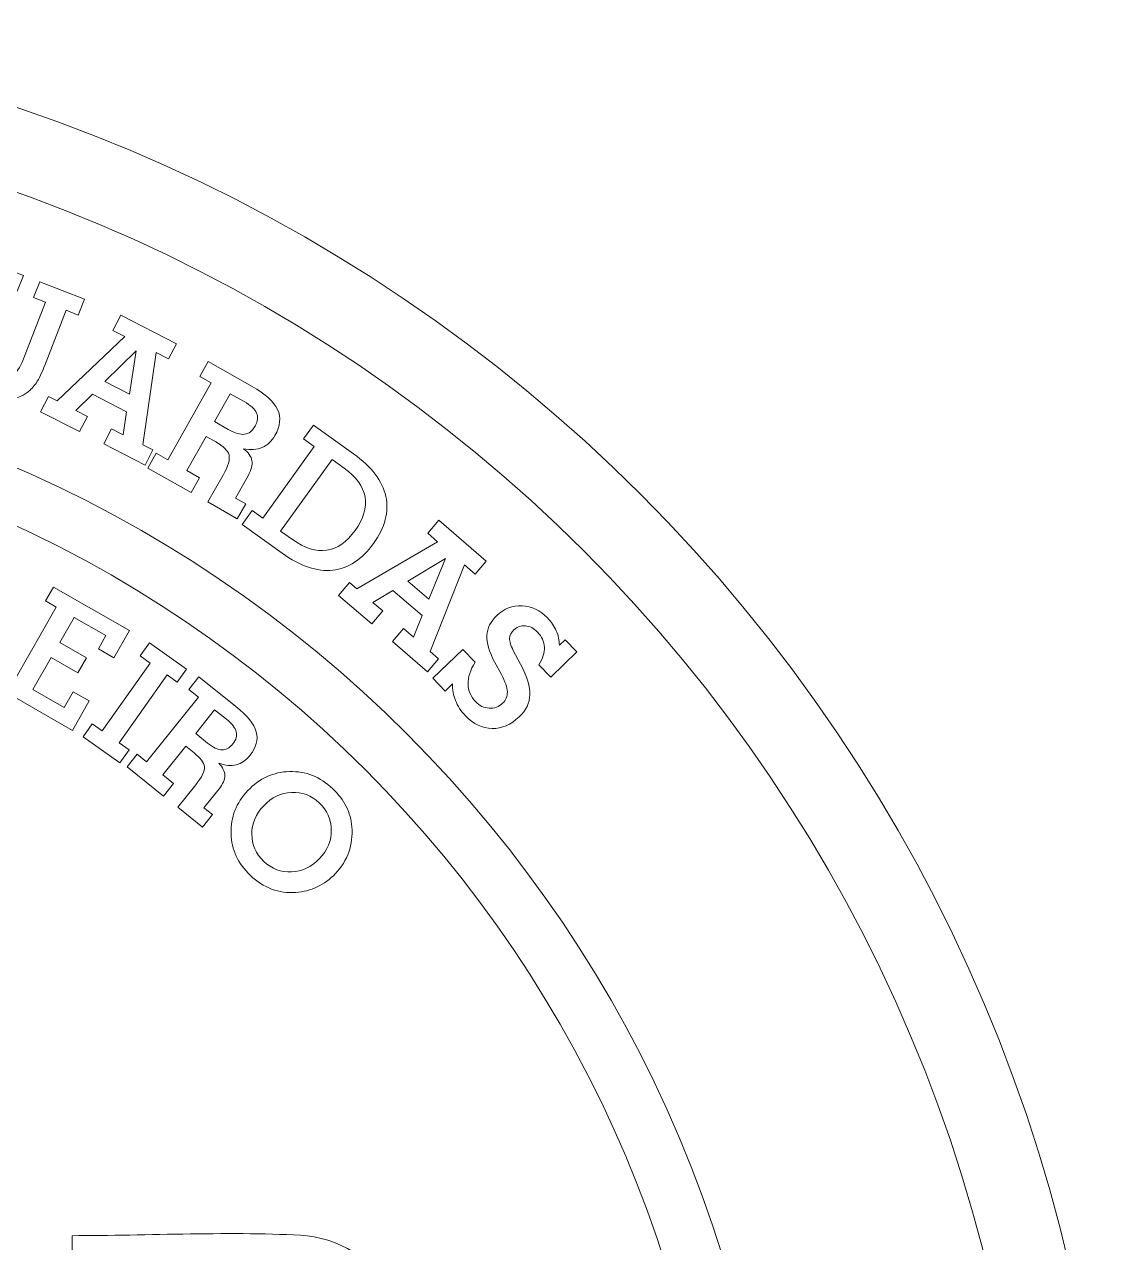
# Model space of a CAD drawing. Header units: millimetres. Extents: x -30 to 30, y -30 to 30.
# Drawn here: x 9.69 to 30, y 7.23 to 30 of the extents above; entities that cross this region are included whole.
import ezdxf

# ---------------------------------------------------------------- set-up
doc = ezdxf.new("R2010")
doc.units = ezdxf.units.MM
doc.header["$MEASUREMENT"] = 0
doc.layers.add('Camada 1', color=7, linetype='Continuous')

msp = doc.modelspace()

# ---------------------------------------------------------------- linework, layer by layer
at = {"layer": 'Camada 1', "lineweight": 20}
for points, knots in [([(0, 30), (16.5685, 30), (30, 16.5685), (30, 0), (30, 0), (30, -16.5686), (16.5685, -30), (0, -30), (0, -30), (-16.5685, -30), (-30, -16.5686), (-30, 0), (-30, 0), (-30, 16.5685), (-16.5685, 30), (0, 30)], [0, 0, 0, 0, 0.2, 0.2, 0.2, 0.2, 0.4, 0.4, 0.4, 0.4, 0.6, 0.6, 0.6, 0.6, 1, 1, 1, 1]), ([(0, 28.5), (15.7401, 28.5), (28.5, 15.7401), (28.5, 0), (28.5, 0), (28.5, -15.7401), (15.7401, -28.5), (0, -28.5), (0, -28.5), (-15.7401, -28.5), (-28.5, -15.7401), (-28.5, 0), (-28.5, 0), (-28.5, 15.7401), (-15.7401, 28.5), (0, 28.5)], [0, 0, 0, 0, 0.2, 0.2, 0.2, 0.2, 0.4, 0.4, 0.4, 0.4, 0.6, 0.6, 0.6, 0.6, 1, 1, 1, 1]), ([(8.9179, 24.0412), (8.8525, 23.873), (8.8359, 23.7434), (8.8674, 23.6529), (8.8674, 23.6529), (8.8996, 23.5623), (8.9837, 23.4902), (9.1195, 23.4376), (9.1195, 23.4376), (9.2543, 23.385), (9.3644, 23.3816), (9.4492, 23.4281), (9.4492, 23.4281), (9.5333, 23.474), (9.6082, 23.5801), (9.673, 23.7468), (9.673, 23.7468), (9.673, 23.7468), (10.0855, 24.8044), (10.0855, 24.8044), (10.0855, 24.8044), (10.0855, 24.8044), (9.8603, 24.892), (9.8603, 24.892), (9.8603, 24.892), (9.8603, 24.892), (9.9756, 25.1871), (9.9756, 25.1871), (9.9756, 25.1871), (9.9756, 25.1871), (10.8101, 24.8618), (10.8101, 24.8618), (10.8101, 24.8618), (10.8101, 24.8618), (10.6947, 24.5667), (10.6947, 24.5667), (10.6947, 24.5667), (10.6947, 24.5667), (10.4694, 24.6544), (10.4694, 24.6544), (10.4694, 24.6544), (10.4694, 24.6544), (10.0739, 23.6402), (10.0739, 23.6402), (10.0739, 23.6402), (10.0139, 23.4863), (9.9597, 23.3727), (9.9114, 23.3002), (9.9114, 23.3002), (9.8632, 23.2273), (9.8064, 23.1671), (9.7412, 23.1196), (9.7412, 23.1196), (9.6411, 23.0451), (9.5278, 23.004), (9.4008, 22.9969), (9.4008, 22.9969), (9.2738, 22.9891), (9.1331, 23.0153), (8.9792, 23.0753), (8.9792, 23.0753), (8.8385, 23.1302), (8.7248, 23.1986), (8.6371, 23.2802), (8.6371, 23.2802), (8.55, 23.3619), (8.4893, 23.4572), (8.4551, 23.5658), (8.4551, 23.5658), (8.4288, 23.6495), (8.4226, 23.7405), (8.4355, 23.8389), (8.4355, 23.8389), (8.4484, 23.9377), (8.4867, 24.0695), (8.551, 24.234), (8.551, 24.234), (8.551, 24.234), (8.9464, 25.2482), (8.9464, 25.2482), (8.9464, 25.2482), (8.9464, 25.2482), (8.7212, 25.3364), (8.7212, 25.3364), (8.7212, 25.3364), (8.7212, 25.3364), (8.8365, 25.6315), (8.8365, 25.6315), (8.8365, 25.6315), (8.8365, 25.6315), (9.671, 25.3057), (9.671, 25.3057), (9.671, 25.3057), (9.671, 25.3057), (9.5556, 25.0106), (9.5556, 25.0106), (9.5556, 25.0106), (9.5556, 25.0106), (9.3304, 25.0989), (9.3304, 25.0989), (9.3304, 25.0989), (9.3304, 25.0989), (8.9179, 24.0412), (8.9179, 24.0412)], [0, 0, 0, 0, 0.037037, 0.037037, 0.037037, 0.037037, 0.0740741, 0.0740741, 0.0740741, 0.0740741, 0.1111111, 0.1111111, 0.1111111, 0.1111111, 0.1481481, 0.1481481, 0.1481481, 0.1481481, 0.1851852, 0.1851852, 0.1851852, 0.1851852, 0.2222222, 0.2222222, 0.2222222, 0.2222222, 0.2592593, 0.2592593, 0.2592593, 0.2592593, 0.2962963, 0.2962963, 0.2962963, 0.2962963, 0.3333333, 0.3333333, 0.3333333, 0.3333333, 0.3703704, 0.3703704, 0.3703704, 0.3703704, 0.4074074, 0.4074074, 0.4074074, 0.4074074, 0.4444444, 0.4444444, 0.4444444, 0.4444444, 0.4814815, 0.4814815, 0.4814815, 0.4814815, 0.5185185, 0.5185185, 0.5185185, 0.5185185, 0.5555556, 0.5555556, 0.5555556, 0.5555556, 0.5925926, 0.5925926, 0.5925926, 0.5925926, 0.6296296, 0.6296296, 0.6296296, 0.6296296, 0.6666667, 0.6666667, 0.6666667, 0.6666667, 0.7037037, 0.7037037, 0.7037037, 0.7037037, 0.7407407, 0.7407407, 0.7407407, 0.7407407, 0.7777778, 0.7777778, 0.7777778, 0.7777778, 0.8148148, 0.8148148, 0.8148148, 0.8148148, 0.8518519, 0.8518519, 0.8518519, 0.8518519, 0.8888889, 0.8888889, 0.8888889, 0.8888889, 0.9259259, 0.9259259, 0.9259259, 0.9259259, 1, 1, 1, 1]), ([(10.6497, 22.7812), (10.6497, 22.7812), (10.8661, 22.6703), (10.8661, 22.6703), (10.8661, 22.6703), (10.8661, 22.6703), (10.7209, 22.3865), (10.7209, 22.3865), (10.7209, 22.3865), (10.7209, 22.3865), (9.9917, 22.7595), (9.9917, 22.7595), (9.9917, 22.7595), (9.9917, 22.7595), (10.1368, 23.0434), (10.1368, 23.0434), (10.1368, 23.0434), (10.1368, 23.0434), (10.2995, 22.9601), (10.2995, 22.9601), (10.2995, 22.9601), (10.2995, 22.9601), (11.5634, 24.1649), (11.5634, 24.1649), (11.5634, 24.1649), (11.5634, 24.1649), (11.3439, 24.2773), (11.3439, 24.2773), (11.3439, 24.2773), (11.3439, 24.2773), (11.4895, 24.5612), (11.4895, 24.5612), (11.4895, 24.5612), (11.4895, 24.5612), (12.5298, 24.0282), (12.5298, 24.0282), (12.5298, 24.0282), (12.5298, 24.0282), (12.3846, 23.7444), (12.3846, 23.7444), (12.3846, 23.7444), (12.3846, 23.7444), (12.1507, 23.8646), (12.1507, 23.8646), (12.1507, 23.8646), (12.1507, 23.8646), (11.9025, 22.14), (11.9025, 22.14), (11.9025, 22.14), (11.9025, 22.14), (12.0886, 22.0448), (12.0886, 22.0448), (12.0886, 22.0448), (12.0886, 22.0448), (11.9434, 21.761), (11.9434, 21.761), (11.9434, 21.761), (11.9434, 21.761), (11.1727, 22.1554), (11.1727, 22.1554), (11.1727, 22.1554), (11.1727, 22.1554), (11.3184, 22.4393), (11.3184, 22.4393), (11.3184, 22.4393), (11.3184, 22.4393), (11.5358, 22.3273), (11.5358, 22.3273), (11.5358, 22.3273), (11.5358, 22.3273), (11.5998, 22.7576), (11.5998, 22.7576), (11.5998, 22.7576), (11.5998, 22.7576), (10.9615, 23.0843), (10.9615, 23.0843), (10.9615, 23.0843), (10.9615, 23.0843), (10.6497, 22.7812), (10.6497, 22.7812)], [0, 0, 0, 0, 0.047619, 0.047619, 0.047619, 0.047619, 0.0952381, 0.0952381, 0.0952381, 0.0952381, 0.1428571, 0.1428571, 0.1428571, 0.1428571, 0.1904762, 0.1904762, 0.1904762, 0.1904762, 0.2380952, 0.2380952, 0.2380952, 0.2380952, 0.2857143, 0.2857143, 0.2857143, 0.2857143, 0.3333333, 0.3333333, 0.3333333, 0.3333333, 0.3809524, 0.3809524, 0.3809524, 0.3809524, 0.4285714, 0.4285714, 0.4285714, 0.4285714, 0.4761905, 0.4761905, 0.4761905, 0.4761905, 0.5238095, 0.5238095, 0.5238095, 0.5238095, 0.5714286, 0.5714286, 0.5714286, 0.5714286, 0.6190476, 0.6190476, 0.6190476, 0.6190476, 0.6666667, 0.6666667, 0.6666667, 0.6666667, 0.7142857, 0.7142857, 0.7142857, 0.7142857, 0.7619048, 0.7619048, 0.7619048, 0.7619048, 0.8095238, 0.8095238, 0.8095238, 0.8095238, 0.8571429, 0.8571429, 0.8571429, 0.8571429, 0.9047619, 0.9047619, 0.9047619, 0.9047619, 1, 1, 1, 1]), ([(11.1933, 23.324), (11.1933, 23.324), (11.6541, 23.0883), (11.6541, 23.0883), (11.6541, 23.0883), (11.6541, 23.0883), (11.7779, 23.8948), (11.7779, 23.8948), (11.7779, 23.8948), (11.7779, 23.8948), (11.1933, 23.324), (11.1933, 23.324)], [0, 0, 0, 0, 0.25, 0.25, 0.25, 0.25, 0.5, 0.5, 0.5, 0.5, 1, 1, 1, 1]), ([(12.7246, 21.66), (12.7246, 21.66), (12.9634, 21.5251), (12.9634, 21.5251), (12.9634, 21.5251), (12.9634, 21.5251), (12.8064, 21.2482), (12.8064, 21.2482), (12.8064, 21.2482), (12.8064, 21.2482), (11.9979, 21.7061), (11.9979, 21.7061), (11.9979, 21.7061), (11.9979, 21.7061), (12.1549, 21.983), (12.1549, 21.983), (12.1549, 21.983), (12.1549, 21.983), (12.3682, 21.8622), (12.3682, 21.8622), (12.3682, 21.8622), (12.3682, 21.8622), (13.1821, 23.2978), (13.1821, 23.2978), (13.1821, 23.2978), (13.1821, 23.2978), (12.9688, 23.4185), (12.9688, 23.4185), (12.9688, 23.4185), (12.9688, 23.4185), (13.1258, 23.6954), (13.1258, 23.6954), (13.1258, 23.6954), (13.1258, 23.6954), (13.9449, 23.2312), (13.9449, 23.2312), (13.9449, 23.2312), (14.1947, 23.0895), (14.3536, 22.9452), (14.4215, 22.7984), (14.4215, 22.7984), (14.4894, 22.6516), (14.4736, 22.4901), (14.3739, 22.314), (14.3739, 22.314), (14.3119, 22.2048), (14.2324, 22.1297), (14.1351, 22.0891), (14.1351, 22.0891), (14.038, 22.0489), (13.9211, 22.0421), (13.785, 22.068), (13.785, 22.068), (13.8774, 21.998), (13.9306, 21.923), (13.9436, 21.8433), (13.9436, 21.8433), (13.9572, 21.7639), (13.9333, 21.6702), (13.8718, 21.5619), (13.8718, 21.5619), (13.8718, 21.5619), (13.635, 21.1439), (13.635, 21.1439), (13.635, 21.1439), (13.635, 21.1439), (13.826, 21.0357), (13.826, 21.0357), (13.826, 21.0357), (13.826, 21.0357), (13.669, 20.7588), (13.669, 20.7588), (13.669, 20.7588), (13.669, 20.7588), (13.1184, 21.0712), (13.1184, 21.0712), (13.1184, 21.0712), (13.1184, 21.0712), (13.4024, 21.5726), (13.4024, 21.5726), (13.4024, 21.5726), (13.5001, 21.7444), (13.5371, 21.8711), (13.514, 21.9519), (13.514, 21.9519), (13.4904, 22.0333), (13.409, 22.1134), (13.2695, 22.1927), (13.2695, 22.1927), (13.2695, 22.1927), (13.0854, 22.2967), (13.0854, 22.2967), (13.0854, 22.2967), (13.0854, 22.2967), (12.7246, 21.66), (12.7246, 21.66)], [0, 0, 0, 0, 0.04, 0.04, 0.04, 0.04, 0.08, 0.08, 0.08, 0.08, 0.12, 0.12, 0.12, 0.12, 0.16, 0.16, 0.16, 0.16, 0.2, 0.2, 0.2, 0.2, 0.24, 0.24, 0.24, 0.24, 0.28, 0.28, 0.28, 0.28, 0.32, 0.32, 0.32, 0.32, 0.36, 0.36, 0.36, 0.36, 0.4, 0.4, 0.4, 0.4, 0.44, 0.44, 0.44, 0.44, 0.48, 0.48, 0.48, 0.48, 0.52, 0.52, 0.52, 0.52, 0.56, 0.56, 0.56, 0.56, 0.6, 0.6, 0.6, 0.6, 0.64, 0.64, 0.64, 0.64, 0.68, 0.68, 0.68, 0.68, 0.72, 0.72, 0.72, 0.72, 0.76, 0.76, 0.76, 0.76, 0.8, 0.8, 0.8, 0.8, 0.84, 0.84, 0.84, 0.84, 0.88, 0.88, 0.88, 0.88, 0.92, 0.92, 0.92, 0.92, 1, 1, 1, 1]), ([(0.0541, 23.6848), (13.1709, 23.6848), (23.8041, 13.0516), (23.8041, -0.0652), (23.8041, -0.0652), (23.8041, -13.182), (13.1709, -23.8152), (0.0541, -23.8152), (0.0541, -23.8152), (-13.0627, -23.8152), (-23.6959, -13.182), (-23.6959, -0.0652), (-23.6959, -0.0652), (-23.6959, 13.0516), (-13.0627, 23.6848), (0.0541, 23.6848)], [0, 0, 0, 0, 0.2, 0.2, 0.2, 0.2, 0.4, 0.4, 0.4, 0.4, 0.6, 0.6, 0.6, 0.6, 1, 1, 1, 1]), ([(13.5386, 23.0956), (13.5386, 23.0956), (13.2425, 22.5736), (13.2425, 22.5736), (13.2425, 22.5736), (13.2425, 22.5736), (13.5013, 22.4271), (13.5013, 22.4271), (13.5013, 22.4271), (13.6249, 22.3568), (13.7267, 22.3271), (13.8054, 22.3369), (13.8054, 22.3369), (13.8847, 22.3473), (13.9502, 22.3973), (14.0011, 22.4875), (14.0011, 22.4875), (14.0531, 22.5788), (14.0628, 22.6613), (14.0308, 22.7342), (14.0308, 22.7342), (13.9987, 22.807), (13.9211, 22.8787), (13.7974, 22.9491), (13.7974, 22.9491), (13.7974, 22.9491), (13.5386, 23.0956), (13.5386, 23.0956)], [0, 0, 0, 0, 0.125, 0.125, 0.125, 0.125, 0.25, 0.25, 0.25, 0.25, 0.375, 0.375, 0.375, 0.375, 0.5, 0.5, 0.5, 0.5, 0.625, 0.625, 0.625, 0.625, 0.75, 0.75, 0.75, 0.75, 1, 1, 1, 1]), ([(0, 22.7174), (12.5464, 22.7174), (22.7174, 12.5464), (22.7174, 0), (22.7174, 0), (22.7174, -12.5464), (12.5464, -22.7174), (0, -22.7174), (0, -22.7174), (-12.5464, -22.7174), (-22.7174, -12.5464), (-22.7174, 0), (-22.7174, 0), (-22.7174, 12.5464), (-12.5464, 22.7174), (0, 22.7174)], [0, 0, 0, 0, 0.2, 0.2, 0.2, 0.2, 0.4, 0.4, 0.4, 0.4, 0.6, 0.6, 0.6, 0.6, 1, 1, 1, 1]), ([(15.8417, 21.9718), (16.1817, 21.7275), (16.3829, 21.4624), (16.4458, 21.1763), (16.4458, 21.1763), (16.5094, 20.8907), (16.4321, 20.5964), (16.215, 20.2943), (16.215, 20.2943), (15.9986, 19.9934), (15.7448, 19.827), (15.4535, 19.7958), (15.4535, 19.7958), (15.1623, 19.7646), (14.847, 19.8711), (14.507, 20.1154), (14.507, 20.1154), (14.507, 20.1154), (13.7612, 20.6518), (13.7612, 20.6518), (13.7612, 20.6518), (13.7612, 20.6518), (13.9478, 20.9111), (13.9478, 20.9111), (13.9478, 20.9111), (13.9478, 20.9111), (14.147, 20.7677), (14.147, 20.7677), (14.147, 20.7677), (14.147, 20.7677), (15.1085, 22.1055), (15.1085, 22.1055), (15.1085, 22.1055), (15.1085, 22.1055), (14.9092, 22.2489), (14.9092, 22.2489), (14.9092, 22.2489), (14.9092, 22.2489), (15.0959, 22.5082), (15.0959, 22.5082), (15.0959, 22.5082), (15.0959, 22.5082), (15.8417, 21.9718), (15.8417, 21.9718)], [0, 0, 0, 0, 0.0833333, 0.0833333, 0.0833333, 0.0833333, 0.1666667, 0.1666667, 0.1666667, 0.1666667, 0.25, 0.25, 0.25, 0.25, 0.3333333, 0.3333333, 0.3333333, 0.3333333, 0.4166667, 0.4166667, 0.4166667, 0.4166667, 0.5, 0.5, 0.5, 0.5, 0.5833333, 0.5833333, 0.5833333, 0.5833333, 0.6666667, 0.6666667, 0.6666667, 0.6666667, 0.75, 0.75, 0.75, 0.75, 0.8333333, 0.8333333, 0.8333333, 0.8333333, 1, 1, 1, 1]), ([(15.4405, 21.8665), (15.4405, 21.8665), (14.4791, 20.5287), (14.4791, 20.5287), (14.4791, 20.5287), (14.4791, 20.5287), (14.7031, 20.3678), (14.7031, 20.3678), (14.7031, 20.3678), (14.9293, 20.2051), (15.1416, 20.1383), (15.3402, 20.1679), (15.3402, 20.1679), (15.5383, 20.1976), (15.7162, 20.3215), (15.8735, 20.5402), (15.8735, 20.5402), (16.0314, 20.7595), (16.0924, 20.9681), (16.0574, 21.1652), (16.0574, 21.1652), (16.0219, 21.3628), (15.8912, 21.5429), (15.6651, 21.7055), (15.6651, 21.7055), (15.6651, 21.7055), (15.4405, 21.8665), (15.4405, 21.8665)], [0, 0, 0, 0, 0.125, 0.125, 0.125, 0.125, 0.25, 0.25, 0.25, 0.25, 0.375, 0.375, 0.375, 0.375, 0.5, 0.5, 0.5, 0.5, 0.625, 0.625, 0.625, 0.625, 0.75, 0.75, 0.75, 0.75, 1, 1, 1, 1]), ([(16.2042, 19.1933), (16.2042, 19.1933), (16.3895, 19.0346), (16.3895, 19.0346), (16.3895, 19.0346), (16.3895, 19.0346), (16.1818, 18.7926), (16.1818, 18.7926), (16.1818, 18.7926), (16.1818, 18.7926), (15.5608, 19.3249), (15.5608, 19.3249), (15.5608, 19.3249), (15.5608, 19.3249), (15.7685, 19.5669), (15.7685, 19.5669), (15.7685, 19.5669), (15.7685, 19.5669), (15.9054, 19.4494), (15.9054, 19.4494), (15.9054, 19.4494), (15.9054, 19.4494), (17.4157, 20.3258), (17.4157, 20.3258), (17.4157, 20.3258), (17.4157, 20.3258), (17.2289, 20.4866), (17.2289, 20.4866), (17.2289, 20.4866), (17.2289, 20.4866), (17.436, 20.7285), (17.436, 20.7285), (17.436, 20.7285), (17.436, 20.7285), (18.325, 19.9665), (18.325, 19.9665), (18.325, 19.9665), (18.325, 19.9665), (18.118, 19.7245), (18.118, 19.7245), (18.118, 19.7245), (18.118, 19.7245), (17.9178, 19.8958), (17.9178, 19.8958), (17.9178, 19.8958), (17.9178, 19.8958), (17.2748, 18.2758), (17.2748, 18.2758), (17.2748, 18.2758), (17.2748, 18.2758), (17.434, 18.1398), (17.434, 18.1398), (17.434, 18.1398), (17.434, 18.1398), (17.2264, 17.8978), (17.2264, 17.8978), (17.2264, 17.8978), (17.2264, 17.8978), (16.5683, 18.4617), (16.5683, 18.4617), (16.5683, 18.4617), (16.5683, 18.4617), (16.7753, 18.7037), (16.7753, 18.7037), (16.7753, 18.7037), (16.7753, 18.7037), (16.9617, 18.5446), (16.9617, 18.5446), (16.9617, 18.5446), (16.9617, 18.5446), (17.1232, 18.9473), (17.1232, 18.9473), (17.1232, 18.9473), (17.1232, 18.9473), (16.5781, 19.4148), (16.5781, 19.4148), (16.5781, 19.4148), (16.5781, 19.4148), (16.2042, 19.1933), (16.2042, 19.1933)], [0, 0, 0, 0, 0.047619, 0.047619, 0.047619, 0.047619, 0.0952381, 0.0952381, 0.0952381, 0.0952381, 0.1428571, 0.1428571, 0.1428571, 0.1428571, 0.1904762, 0.1904762, 0.1904762, 0.1904762, 0.2380952, 0.2380952, 0.2380952, 0.2380952, 0.2857143, 0.2857143, 0.2857143, 0.2857143, 0.3333333, 0.3333333, 0.3333333, 0.3333333, 0.3809524, 0.3809524, 0.3809524, 0.3809524, 0.4285714, 0.4285714, 0.4285714, 0.4285714, 0.4761905, 0.4761905, 0.4761905, 0.4761905, 0.5238095, 0.5238095, 0.5238095, 0.5238095, 0.5714286, 0.5714286, 0.5714286, 0.5714286, 0.6190476, 0.6190476, 0.6190476, 0.6190476, 0.6666667, 0.6666667, 0.6666667, 0.6666667, 0.7142857, 0.7142857, 0.7142857, 0.7142857, 0.7619048, 0.7619048, 0.7619048, 0.7619048, 0.8095238, 0.8095238, 0.8095238, 0.8095238, 0.8571429, 0.8571429, 0.8571429, 0.8571429, 0.9047619, 0.9047619, 0.9047619, 0.9047619, 1, 1, 1, 1]), ([(16.8595, 19.593), (16.8595, 19.593), (17.2528, 19.2558), (17.2528, 19.2558), (17.2528, 19.2558), (17.2528, 19.2558), (17.5623, 20.0125), (17.5623, 20.0125), (17.5623, 20.0125), (17.5623, 20.0125), (16.8595, 19.593), (16.8595, 19.593)], [0, 0, 0, 0, 0.25, 0.25, 0.25, 0.25, 0.5, 0.5, 0.5, 0.5, 1, 1, 1, 1]), ([(9.1644, 17.6131), (9.1644, 17.6131), (9.3126, 17.8725), (9.3126, 17.8725), (9.3126, 17.8725), (9.3126, 17.8725), (9.5124, 17.7583), (9.5124, 17.7583), (9.5124, 17.7583), (9.5124, 17.7583), (10.2837, 19.1075), (10.2837, 19.1075), (10.2837, 19.1075), (10.2837, 19.1075), (10.0839, 19.2217), (10.0839, 19.2217), (10.0839, 19.2217), (10.0839, 19.2217), (10.2322, 19.4811), (10.2322, 19.4811), (10.2322, 19.4811), (10.2322, 19.4811), (11.654, 18.6684), (11.654, 18.6684), (11.654, 18.6684), (11.654, 18.6684), (11.3633, 18.1599), (11.3633, 18.1599), (11.3633, 18.1599), (11.3633, 18.1599), (11.0727, 18.326), (11.0727, 18.326), (11.0727, 18.326), (11.0727, 18.326), (11.2136, 18.5725), (11.2136, 18.5725), (11.2136, 18.5725), (11.2136, 18.5725), (10.6169, 18.9136), (10.6169, 18.9136), (10.6169, 18.9136), (10.6169, 18.9136), (10.3499, 18.4466), (10.3499, 18.4466), (10.3499, 18.4466), (10.3499, 18.4466), (10.8502, 18.1606), (10.8502, 18.1606), (10.8502, 18.1606), (10.8502, 18.1606), (10.69, 17.8804), (10.69, 17.8804), (10.69, 17.8804), (10.69, 17.8804), (10.1897, 18.1664), (10.1897, 18.1664), (10.1897, 18.1664), (10.1897, 18.1664), (9.8471, 17.567), (9.8471, 17.567), (9.8471, 17.567), (9.8471, 17.567), (10.4339, 17.2316), (10.4339, 17.2316), (10.4339, 17.2316), (10.4339, 17.2316), (10.6015, 17.5248), (10.6015, 17.5248), (10.6015, 17.5248), (10.6015, 17.5248), (10.9021, 17.353), (10.9021, 17.353), (10.9021, 17.353), (10.9021, 17.353), (10.5861, 16.8004), (10.5861, 16.8004), (10.5861, 16.8004), (10.5861, 16.8004), (9.1644, 17.6131), (9.1644, 17.6131)], [0, 0, 0, 0, 0.047619, 0.047619, 0.047619, 0.047619, 0.0952381, 0.0952381, 0.0952381, 0.0952381, 0.1428571, 0.1428571, 0.1428571, 0.1428571, 0.1904762, 0.1904762, 0.1904762, 0.1904762, 0.2380952, 0.2380952, 0.2380952, 0.2380952, 0.2857143, 0.2857143, 0.2857143, 0.2857143, 0.3333333, 0.3333333, 0.3333333, 0.3333333, 0.3809524, 0.3809524, 0.3809524, 0.3809524, 0.4285714, 0.4285714, 0.4285714, 0.4285714, 0.4761905, 0.4761905, 0.4761905, 0.4761905, 0.5238095, 0.5238095, 0.5238095, 0.5238095, 0.5714286, 0.5714286, 0.5714286, 0.5714286, 0.6190476, 0.6190476, 0.6190476, 0.6190476, 0.6666667, 0.6666667, 0.6666667, 0.6666667, 0.7142857, 0.7142857, 0.7142857, 0.7142857, 0.7619048, 0.7619048, 0.7619048, 0.7619048, 0.8095238, 0.8095238, 0.8095238, 0.8095238, 0.8571429, 0.8571429, 0.8571429, 0.8571429, 0.9047619, 0.9047619, 0.9047619, 0.9047619, 1, 1, 1, 1]), ([(17.6946, 17.6718), (17.6946, 17.6718), (17.5538, 17.5363), (17.5538, 17.5363), (17.5538, 17.5363), (17.5538, 17.5363), (17.3239, 17.7758), (17.3239, 17.7758), (17.3239, 17.7758), (17.3239, 17.7758), (17.8851, 18.3145), (17.8851, 18.3145), (17.8851, 18.3145), (17.8851, 18.3145), (18.115, 18.0748), (18.115, 18.0748), (18.115, 18.0748), (18.0261, 17.9297), (17.9827, 17.795), (17.9841, 17.6706), (17.9841, 17.6706), (17.9856, 17.5458), (18.0329, 17.4345), (18.1268, 17.3367), (18.1268, 17.3367), (18.1988, 17.2621), (18.2827, 17.222), (18.3796, 17.2164), (18.3796, 17.2164), (18.4765, 17.2112), (18.5598, 17.242), (18.6292, 17.3082), (18.6292, 17.3082), (18.6917, 17.3684), (18.7214, 17.4396), (18.7187, 17.5221), (18.7187, 17.5221), (18.7154, 17.6041), (18.6786, 17.7118), (18.6078, 17.8457), (18.6078, 17.8457), (18.6078, 17.8457), (18.48, 18.0834), (18.48, 18.0834), (18.48, 18.0834), (18.3776, 18.2742), (18.3293, 18.4379), (18.3368, 18.5755), (18.3368, 18.5755), (18.3437, 18.7137), (18.4052, 18.838), (18.5214, 18.9494), (18.5214, 18.9494), (18.6553, 19.078), (18.8125, 19.1379), (18.993, 19.1297), (18.993, 19.1297), (19.174, 19.1215), (19.3324, 19.047), (19.4678, 18.9051), (19.4678, 18.9051), (19.5408, 18.8295), (19.5965, 18.7478), (19.6347, 18.6603), (19.6347, 18.6603), (19.6735, 18.5727), (19.692, 18.4839), (19.6912, 18.3945), (19.6912, 18.3945), (19.6912, 18.3945), (19.7989, 18.4974), (19.7989, 18.4974), (19.7989, 18.4974), (19.7989, 18.4974), (20.0197, 18.2672), (20.0197, 18.2672), (20.0197, 18.2672), (20.0197, 18.2672), (19.531, 17.7985), (19.531, 17.7985), (19.531, 17.7985), (19.531, 17.7985), (19.3102, 18.0286), (19.3102, 18.0286), (19.3102, 18.0286), (19.3823, 18.1483), (19.4165, 18.2585), (19.4115, 18.3596), (19.4115, 18.3596), (19.4065, 18.4607), (19.3635, 18.5535), (19.2819, 18.6386), (19.2819, 18.6386), (19.2132, 18.71), (19.1377, 18.7498), (19.0556, 18.757), (19.0556, 18.757), (18.9735, 18.7644), (18.9023, 18.7395), (18.8418, 18.6814), (18.8418, 18.6814), (18.7903, 18.6323), (18.7632, 18.5787), (18.761, 18.5215), (18.761, 18.5215), (18.7582, 18.4638), (18.7811, 18.3888), (18.8293, 18.2965), (18.8293, 18.2965), (18.8293, 18.2965), (18.9645, 18.042), (18.9645, 18.042), (18.9645, 18.042), (19.0875, 17.8064), (19.1466, 17.6136), (19.1408, 17.4649), (19.1408, 17.4649), (19.1356, 17.3157), (19.0683, 17.1786), (18.9385, 17.0543), (18.9385, 17.0543), (18.784, 16.9061), (18.6152, 16.8339), (18.4326, 16.8374), (18.4326, 16.8374), (18.25, 16.8414), (18.0844, 16.9205), (17.9361, 17.075), (17.9361, 17.075), (17.8518, 17.1622), (17.7897, 17.2565), (17.7488, 17.3573), (17.7488, 17.3573), (17.7078, 17.458), (17.6901, 17.5632), (17.6946, 17.6718)], [0, 0, 0, 0, 0.0285714, 0.0285714, 0.0285714, 0.0285714, 0.0571429, 0.0571429, 0.0571429, 0.0571429, 0.0857143, 0.0857143, 0.0857143, 0.0857143, 0.1142857, 0.1142857, 0.1142857, 0.1142857, 0.1428571, 0.1428571, 0.1428571, 0.1428571, 0.1714286, 0.1714286, 0.1714286, 0.1714286, 0.2, 0.2, 0.2, 0.2, 0.2285714, 0.2285714, 0.2285714, 0.2285714, 0.2571429, 0.2571429, 0.2571429, 0.2571429, 0.2857143, 0.2857143, 0.2857143, 0.2857143, 0.3142857, 0.3142857, 0.3142857, 0.3142857, 0.3428571, 0.3428571, 0.3428571, 0.3428571, 0.3714286, 0.3714286, 0.3714286, 0.3714286, 0.4, 0.4, 0.4, 0.4, 0.4285714, 0.4285714, 0.4285714, 0.4285714, 0.4571429, 0.4571429, 0.4571429, 0.4571429, 0.4857143, 0.4857143, 0.4857143, 0.4857143, 0.5142857, 0.5142857, 0.5142857, 0.5142857, 0.5428571, 0.5428571, 0.5428571, 0.5428571, 0.5714286, 0.5714286, 0.5714286, 0.5714286, 0.6, 0.6, 0.6, 0.6, 0.6285714, 0.6285714, 0.6285714, 0.6285714, 0.6571429, 0.6571429, 0.6571429, 0.6571429, 0.6857143, 0.6857143, 0.6857143, 0.6857143, 0.7142857, 0.7142857, 0.7142857, 0.7142857, 0.7428571, 0.7428571, 0.7428571, 0.7428571, 0.7714286, 0.7714286, 0.7714286, 0.7714286, 0.8, 0.8, 0.8, 0.8, 0.8285714, 0.8285714, 0.8285714, 0.8285714, 0.8571429, 0.8571429, 0.8571429, 0.8571429, 0.8857143, 0.8857143, 0.8857143, 0.8857143, 0.9142857, 0.9142857, 0.9142857, 0.9142857, 0.9428571, 0.9428571, 0.9428571, 0.9428571, 1, 1, 1, 1]), ([(11.459, 16.5691), (11.459, 16.5691), (11.6468, 16.436), (11.6468, 16.436), (11.6468, 16.436), (11.6468, 16.436), (11.4741, 16.1922), (11.4741, 16.1922), (11.4741, 16.1922), (11.4741, 16.1922), (10.784, 16.6811), (10.784, 16.6811), (10.784, 16.6811), (10.784, 16.6811), (10.9567, 16.9249), (10.9567, 16.9249), (10.9567, 16.9249), (10.9567, 16.9249), (11.1444, 16.7919), (11.1444, 16.7919), (11.1444, 16.7919), (11.1444, 16.7919), (12.0429, 18.06), (12.0429, 18.06), (12.0429, 18.06), (12.0429, 18.06), (11.8551, 18.193), (11.8551, 18.193), (11.8551, 18.193), (11.8551, 18.193), (12.0278, 18.4368), (12.0278, 18.4368), (12.0278, 18.4368), (12.0278, 18.4368), (12.718, 17.9479), (12.718, 17.9479), (12.718, 17.9479), (12.718, 17.9479), (12.5453, 17.7041), (12.5453, 17.7041), (12.5453, 17.7041), (12.5453, 17.7041), (12.3574, 17.8371), (12.3574, 17.8371), (12.3574, 17.8371), (12.3574, 17.8371), (11.459, 16.5691), (11.459, 16.5691)], [0, 0, 0, 0, 0.0769231, 0.0769231, 0.0769231, 0.0769231, 0.1538462, 0.1538462, 0.1538462, 0.1538462, 0.2307692, 0.2307692, 0.2307692, 0.2307692, 0.3076923, 0.3076923, 0.3076923, 0.3076923, 0.3846154, 0.3846154, 0.3846154, 0.3846154, 0.4615385, 0.4615385, 0.4615385, 0.4615385, 0.5384615, 0.5384615, 0.5384615, 0.5384615, 0.6153846, 0.6153846, 0.6153846, 0.6153846, 0.6923077, 0.6923077, 0.6923077, 0.6923077, 0.7692308, 0.7692308, 0.7692308, 0.7692308, 0.8461538, 0.8461538, 0.8461538, 0.8461538, 1, 1, 1, 1]), ([(12.2751, 15.9704), (12.2751, 15.9704), (12.4783, 15.8081), (12.4783, 15.8081), (12.4783, 15.8081), (12.4783, 15.8081), (12.2918, 15.5747), (12.2918, 15.5747), (12.2918, 15.5747), (12.2918, 15.5747), (11.6077, 16.1212), (11.6077, 16.1212), (11.6077, 16.1212), (11.6077, 16.1212), (11.7942, 16.3546), (11.7942, 16.3546), (11.7942, 16.3546), (11.7942, 16.3546), (11.9739, 16.211), (11.9739, 16.211), (11.9739, 16.211), (11.9739, 16.211), (12.9439, 17.4252), (12.9439, 17.4252), (12.9439, 17.4252), (12.9439, 17.4252), (12.7641, 17.5689), (12.7641, 17.5689), (12.7641, 17.5689), (12.7641, 17.5689), (12.9506, 17.8023), (12.9506, 17.8023), (12.9506, 17.8023), (12.9506, 17.8023), (13.6437, 17.2486), (13.6437, 17.2486), (13.6437, 17.2486), (13.8551, 17.0798), (13.9815, 16.9221), (14.0227, 16.775), (14.0227, 16.775), (14.064, 16.628), (14.0252, 16.4805), (13.9061, 16.3314), (13.9061, 16.3314), (13.8322, 16.2388), (13.7469, 16.1807), (13.6506, 16.1575), (13.6506, 16.1575), (13.5543, 16.1344), (13.4443, 16.1451), (13.3217, 16.1895), (13.3217, 16.1895), (13.3971, 16.1107), (13.4352, 16.0332), (13.4355, 15.9577), (13.4355, 15.9577), (13.4361, 15.8819), (13.4001, 15.7986), (13.327, 15.7071), (13.327, 15.7071), (13.327, 15.7071), (13.0457, 15.3549), (13.0457, 15.3549), (13.0457, 15.3549), (13.0457, 15.3549), (13.2068, 15.2261), (13.2068, 15.2261), (13.2068, 15.2261), (13.2068, 15.2261), (13.0203, 14.9927), (13.0203, 14.9927), (13.0203, 14.9927), (13.0203, 14.9927), (12.5556, 15.3639), (12.5556, 15.3639), (12.5556, 15.3639), (12.5556, 15.3639), (12.8932, 15.7865), (12.8932, 15.7865), (12.8932, 15.7865), (13.0092, 15.9317), (13.0626, 16.0439), (13.0527, 16.1225), (13.0527, 16.1225), (13.0429, 16.2012), (12.979, 16.288), (12.8607, 16.3825), (12.8607, 16.3825), (12.8607, 16.3825), (12.7042, 16.5075), (12.7042, 16.5075), (12.7042, 16.5075), (12.7042, 16.5075), (12.2751, 15.9704), (12.2751, 15.9704)], [0, 0, 0, 0, 0.04, 0.04, 0.04, 0.04, 0.08, 0.08, 0.08, 0.08, 0.12, 0.12, 0.12, 0.12, 0.16, 0.16, 0.16, 0.16, 0.2, 0.2, 0.2, 0.2, 0.24, 0.24, 0.24, 0.24, 0.28, 0.28, 0.28, 0.28, 0.32, 0.32, 0.32, 0.32, 0.36, 0.36, 0.36, 0.36, 0.4, 0.4, 0.4, 0.4, 0.44, 0.44, 0.44, 0.44, 0.48, 0.48, 0.48, 0.48, 0.52, 0.52, 0.52, 0.52, 0.56, 0.56, 0.56, 0.56, 0.6, 0.6, 0.6, 0.6, 0.64, 0.64, 0.64, 0.64, 0.68, 0.68, 0.68, 0.68, 0.72, 0.72, 0.72, 0.72, 0.76, 0.76, 0.76, 0.76, 0.8, 0.8, 0.8, 0.8, 0.84, 0.84, 0.84, 0.84, 0.88, 0.88, 0.88, 0.88, 0.92, 0.92, 0.92, 0.92, 1, 1, 1, 1]), ([(13.2451, 17.1846), (13.2451, 17.1846), (12.8907, 16.741), (12.8907, 16.741), (12.8907, 16.741), (12.8907, 16.741), (13.1111, 16.565), (13.1111, 16.565), (13.1111, 16.565), (13.2157, 16.4814), (13.3056, 16.4383), (13.3809, 16.4361), (13.3809, 16.4361), (13.4563, 16.4338), (13.5244, 16.4712), (13.586, 16.5483), (13.586, 16.5483), (13.6479, 16.6257), (13.6696, 16.7008), (13.6507, 16.7738), (13.6507, 16.7738), (13.632, 16.8469), (13.5701, 16.9251), (13.4654, 17.0086), (13.4654, 17.0086), (13.4654, 17.0086), (13.2451, 17.1846), (13.2451, 17.1846)], [0, 0, 0, 0, 0.125, 0.125, 0.125, 0.125, 0.25, 0.25, 0.25, 0.25, 0.375, 0.375, 0.375, 0.375, 0.5, 0.5, 0.5, 0.5, 0.625, 0.625, 0.625, 0.625, 0.75, 0.75, 0.75, 0.75, 1, 1, 1, 1]), ([(13.8656, 15.6751), (14.0838, 15.9053), (14.3441, 16.0245), (14.6473, 16.0323), (14.6473, 16.0323), (14.9497, 16.0401), (15.2183, 15.9331), (15.4529, 15.7108), (15.4529, 15.7108), (15.5606, 15.6088), (15.645, 15.4979), (15.7053, 15.3783), (15.7053, 15.3783), (15.7656, 15.2588), (15.8011, 15.1318), (15.8121, 14.9965), (15.8121, 14.9965), (15.8253, 14.8323), (15.8063, 14.676), (15.7543, 14.5278), (15.7543, 14.5278), (15.7023, 14.3794), (15.6185, 14.2446), (15.5035, 14.1232), (15.5035, 14.1232), (15.4037, 14.0179), (15.2904, 13.9352), (15.1631, 13.8755), (15.1631, 13.8755), (15.0365, 13.8157), (14.9027, 13.7811), (14.7628, 13.7717), (14.7628, 13.7717), (14.6042, 13.7615), (14.4535, 13.7827), (14.3111, 13.836), (14.3111, 13.836), (14.1687, 13.8892), (14.0365, 13.9734), (13.9154, 14.0882), (13.9154, 14.0882), (13.6822, 14.3091), (13.5616, 14.5715), (13.5531, 14.8753), (13.5531, 14.8753), (13.5445, 15.1799), (13.6488, 15.4462), (13.8656, 15.6751)], [0, 0, 0, 0, 0.0769231, 0.0769231, 0.0769231, 0.0769231, 0.1538462, 0.1538462, 0.1538462, 0.1538462, 0.2307692, 0.2307692, 0.2307692, 0.2307692, 0.3076923, 0.3076923, 0.3076923, 0.3076923, 0.3846154, 0.3846154, 0.3846154, 0.3846154, 0.4615385, 0.4615385, 0.4615385, 0.4615385, 0.5384615, 0.5384615, 0.5384615, 0.5384615, 0.6153846, 0.6153846, 0.6153846, 0.6153846, 0.6923077, 0.6923077, 0.6923077, 0.6923077, 0.7692308, 0.7692308, 0.7692308, 0.7692308, 0.8461538, 0.8461538, 0.8461538, 0.8461538, 1, 1, 1, 1]), ([(14.1628, 15.3935), (14.0134, 15.2358), (13.9393, 15.0584), (13.9407, 14.8607), (13.9407, 14.8607), (13.9418, 14.6635), (14.0168, 14.4943), (14.1662, 14.3528), (14.1662, 14.3528), (14.3151, 14.2117), (14.4881, 14.1458), (14.6855, 14.1543), (14.6855, 14.1543), (14.8826, 14.1632), (15.0561, 14.2465), (15.2062, 14.4048), (15.2062, 14.4048), (15.3562, 14.5632), (15.43, 14.7409), (15.4275, 14.9389), (15.4275, 14.9389), (15.4254, 15.1364), (15.3504, 15.3057), (15.2021, 15.4462), (15.2021, 15.4462), (15.0543, 15.5863), (14.8816, 15.6517), (14.6839, 15.6429), (14.6839, 15.6429), (14.4857, 15.6344), (14.3121, 15.5511), (14.1628, 15.3935)], [0, 0, 0, 0, 0.1111111, 0.1111111, 0.1111111, 0.1111111, 0.2222222, 0.2222222, 0.2222222, 0.2222222, 0.3333333, 0.3333333, 0.3333333, 0.3333333, 0.4444444, 0.4444444, 0.4444444, 0.4444444, 0.5555556, 0.5555556, 0.5555556, 0.5555556, 0.6666667, 0.6666667, 0.6666667, 0.6666667, 0.7777778, 0.7777778, 0.7777778, 0.7777778, 1, 1, 1, 1]), ([(16.7516, 6.1603), (17.1877, 5.5115), (17.4539, 4.6505), (17.4539, 3.7121), (17.4539, 3.7121), (17.4539, 2.7741), (17.188, 1.9137), (16.7522, 1.2648), (16.7522, 1.2648), (16.3066, 0.6011), (15.6824, 0.1564), (14.9796, 0.0695), (14.9796, 0.0695), (14.9796, 0.0695), (13.2866, 0.0685), (13.2866, 0.0685), (13.2866, 0.0685), (13.2866, 0.0685), (13.2861, -1.5627), (13.2861, -1.5627), (13.2861, -1.5627), (13.2861, -1.564), (13.244, -2.0591), (13.6893, -2.0591), (13.6893, -2.0591), (13.6893, -2.0591), (14.3773, -2.0591), (14.3773, -2.0591), (14.3773, -2.0591), (14.3773, -2.0591), (14.3773, -3.8647), (14.3773, -3.8647), (14.3773, -3.8647), (14.3773, -3.8647), (10.4866, -3.8647), (10.4866, -3.8647), (10.4866, -3.8647), (10.4866, -3.8647), (10.4866, -2.0591), (10.4866, -2.0591), (10.4866, -2.0591), (10.4866, -2.0591), (10.8511, -2.0591), (10.8511, -2.0591), (10.8511, -2.0591), (11.5317, -2.0591), (11.4976, -1.564), (11.4976, -1.5627), (11.4976, -1.5627), (11.4976, -1.5627), (11.497, 5.1233), (11.497, 5.1233), (11.497, 5.1233), (11.497, 5.8934), (10.7187, 5.8393), (10.7166, 5.8393), (10.7166, 5.8393), (10.7166, 5.8393), (10.5784, 5.8338), (10.5784, 5.8338), (10.5784, 5.8338), (10.5784, 5.8338), (10.5784, 7.3557), (10.5784, 7.3557), (10.5784, 7.3557), (11.9587, 7.3557), (13.6362, 7.4434), (14.9777, 7.3546), (14.9777, 7.3546), (15.681, 7.2685), (16.3055, 6.824), (16.7516, 6.1603)], [0, 0, 0, 0, 0.0526316, 0.0526316, 0.0526316, 0.0526316, 0.1052632, 0.1052632, 0.1052632, 0.1052632, 0.1578947, 0.1578947, 0.1578947, 0.1578947, 0.2105263, 0.2105263, 0.2105263, 0.2105263, 0.2631579, 0.2631579, 0.2631579, 0.2631579, 0.3157895, 0.3157895, 0.3157895, 0.3157895, 0.3684211, 0.3684211, 0.3684211, 0.3684211, 0.4210526, 0.4210526, 0.4210526, 0.4210526, 0.4736842, 0.4736842, 0.4736842, 0.4736842, 0.5263158, 0.5263158, 0.5263158, 0.5263158, 0.5789474, 0.5789474, 0.5789474, 0.5789474, 0.6315789, 0.6315789, 0.6315789, 0.6315789, 0.6842105, 0.6842105, 0.6842105, 0.6842105, 0.7368421, 0.7368421, 0.7368421, 0.7368421, 0.7894737, 0.7894737, 0.7894737, 0.7894737, 0.8421053, 0.8421053, 0.8421053, 0.8421053, 0.8947368, 0.8947368, 0.8947368, 0.8947368, 1, 1, 1, 1])]:
    msp.add_open_spline(points, degree=3, knots=knots, dxfattribs=at)

doc.saveas('drawing.dxf')
